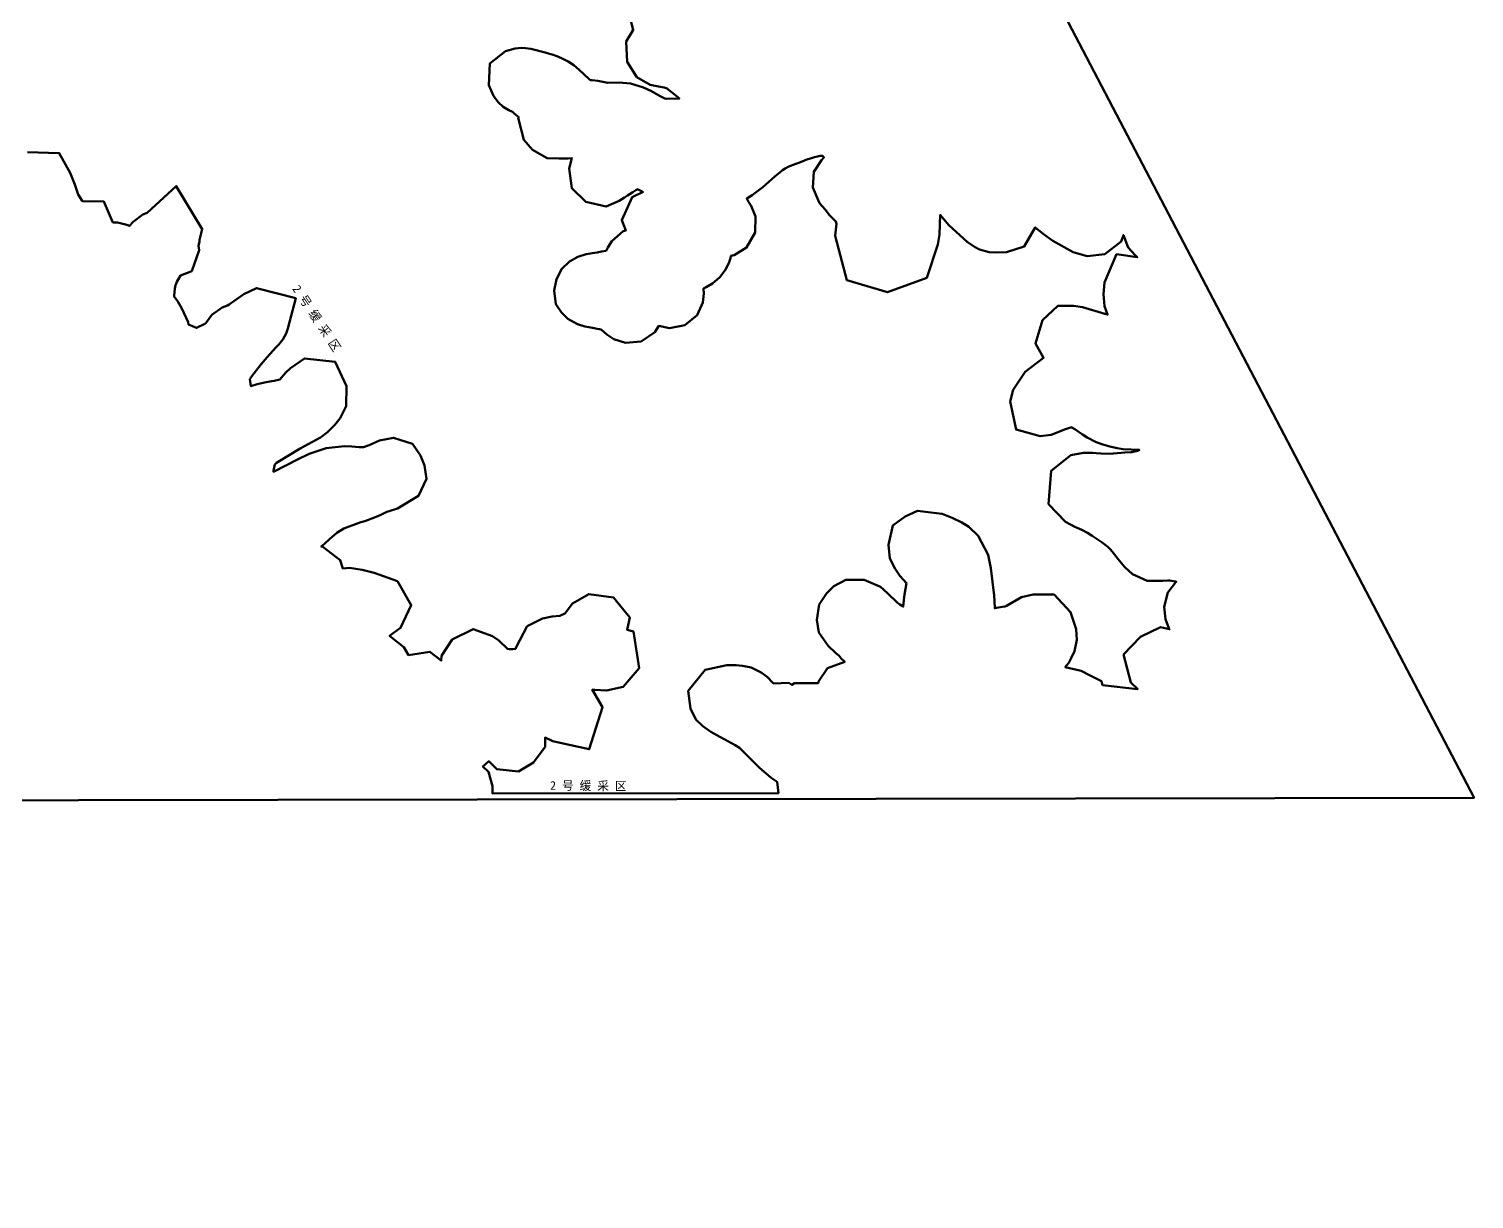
# Model space of a CAD drawing. Header units: millimetres. Extents: x 37468544 to 37497214, y 4323540 to 4346451.
# Drawn here: x 37477186 to 37482200, y 4338007 to 4342068 of the extents above; entities that cross this region are included whole.
import ezdxf

# ---------------------------------------------------------------- set-up
doc = ezdxf.new("R2010")
doc.units = ezdxf.units.MM
doc.layers.add('0-52煤缓采区范围', color=150, linetype='Continuous', lineweight=30)
doc.layers.add('0-井田边界', color=7, linetype='Continuous', lineweight=9)
doc.styles.get("Standard").update_dxf_attribs({"font": 'simhei.ttf'})
doc.linetypes.add('井田边界线', pattern='A,20,-4.5,[1,井田边界线,S=1,R=0,X=0,Y=0],-4.5,20', length=49)

msp = doc.modelspace()

# ---------------------------------------------------------------- linework, layer by layer
at = {"layer": '0-52煤缓采区范围', "color": 2, "lineweight": 50, "ltscale": 5, "flags": 128}
msp.add_lwpolyline([(37477180.8, 4341640.4), (37477291, 4341637.1), (37477329.5, 4341568.1), (37477345.3, 4341528.1), (37477355.2, 4341497.4), (37477357.1, 4341493.9), (37477370.8, 4341471.5), (37477372.3, 4341469.7), (37477446.3, 4341468.8), (37477477.6, 4341396.8), (37477493.2, 4341395.8), (37477525.7, 4341387.9), (37477534.7, 4341384.6), (37477547.4, 4341398.9), (37477581.1, 4341424.2), (37477596.1, 4341430.1), (37477596.2, 4341430.2), (37477697.4, 4341522.4), (37477787.3, 4341373.5), (37477777.8, 4341335.8), (37477777.7, 4341330.1), (37477774.8, 4341315.6), (37477776.8, 4341299.7), (37477750.9, 4341227.1), (37477711.9, 4341212.4), (37477699.5, 4341190.6), (37477696.6, 4341183.9), (37477694.9, 4341179.2), (37477691.9, 4341167.4), (37477690.1, 4341142), (37477690, 4341139), (37477703.1, 4341121.7), (37477716.6, 4341098.3), (37477738.3, 4341049.9), (37477739.7, 4341042.2), (37477766.8, 4341030.2), (37477796.2, 4341044.6), (37477800.1, 4341047.1), (37477802.4, 4341050.7), (37477820.5, 4341075.4), (37477856.6, 4341101.8), (37477875.1, 4341108.6), (37477880.6, 4341111.4), (37477885.9, 4341114.9), (37477908.9, 4341131.9), (37477931.8, 4341147.9), (37477975.7, 4341168.5), (37478111.5, 4341133.6), (37478084.5, 4341028.3), (37478078.2, 4341010.8), (37478066.8, 4340990), (37478053.5, 4340973), (37478042.7, 4340962.1), (37478012.6, 4340928.7), (37477991.4, 4340904.7), (37477958.9, 4340862.9), (37477951.9, 4340852.5), (37477955.8, 4340828.4), (37477977.8, 4340834.7), (37478008.9, 4340841.9), (37478029.2, 4340845.3), (37478036.5, 4340846.4), (37478057, 4340851.6), (37478077.7, 4340875.4), (37478094, 4340890.6), (37478141.8, 4340924.8), (37478248.8, 4340912.9), (37478288.3, 4340828.1), (37478286.8, 4340758.4), (37478265.7, 4340716.8), (37478247.8, 4340694.5), (37478221.4, 4340669), (37478197.3, 4340649.6), (37478127.6, 4340611.7), (37478045, 4340562.1), (37478040.9, 4340558.9), (37478039, 4340555.9), (37478038.2, 4340551.9), (37478034.6, 4340534.6), (37478034.5, 4340531.5), (37478120.4, 4340574.8), (37478158.7, 4340593.3), (37478217.8, 4340613.4), (37478281.2, 4340620.2), (37478305.8, 4340618.9), (37478331.2, 4340616.7), (37478346.4, 4340616.3), (37478366.6, 4340623.4), (37478402.1, 4340640.3), (37478451, 4340649.5), (37478516.7, 4340628.3), (37478544.5, 4340587.8), (37478558.4, 4340553.1), (37478565.4, 4340506.5), (37478537.7, 4340447.6), (37478464.6, 4340403.6), (37478436.1, 4340395), (37478427.7, 4340391.8), (37478404.7, 4340380.4), (37478385.2, 4340372.2), (37478350.9, 4340360.4), (37478337.5, 4340355.8), (37478278.8, 4340334.5), (37478254.5, 4340318.8), (37478228.4, 4340296.8), (37478211.6, 4340280.9), (37478200.1, 4340271.4), (37478206, 4340271.1), (37478265.9, 4340224), (37478275, 4340196.1), (37478298.1, 4340197.5), (37478342.1, 4340190.6), (37478383.6, 4340180.1), (37478464.2, 4340152.1), (37478511.9, 4340068.5), (37478475.5, 4339990.2), (37478437.4, 4339962.5), (37478486.9, 4339923.1), (37478503.1, 4339895.1), (37478577.3, 4339906.9), (37478616.8, 4339876.3), (37478617.5, 4339892), (37478654.6, 4339949.5), (37478727.5, 4339985.1), (37478794.3, 4339961.3), (37478816.8, 4339945.2), (37478846.5, 4339917), (37478852, 4339916), (37478864.4, 4339915.4), (37478874.7, 4339917.3), (37478876.5, 4339922.2), (37478914.9, 4339994.9), (37478968, 4340022.2), (37479001.2, 4340029), (37479027.6, 4340031.3), (37479045.4, 4340039.1), (37479046.2, 4340040.2), (37479071.6, 4340073.6), (37479128.8, 4340106.5), (37479214.1, 4340095), (37479271.2, 4340025.6), (37479261.5, 4339983.3), (37479283.1, 4339976.5), (37479302.8, 4339849.9), (37479248.1, 4339784.8), (37479190.2, 4339771.7), (37479148.9, 4339774.5), (37479140.3, 4339775.4), (37479176.2, 4339714), (37479130, 4339568.2), (37479028.7, 4339590.3), (37479003.8, 4339596.4), (37478976.7, 4339608.7), (37478976.9, 4339577.2), (37478936.6, 4339522.4), (37478884.7, 4339491.6), (37478809.1, 4339499.1), (37478781.2, 4339527), (37478761.3, 4339508.5), (37478780.7, 4339490.3), (37478794.5, 4339440.1), (37478794.5, 4339414.6), (37479786.3, 4339416.2), (37479781.9, 4339454.9), (37479761.3, 4339468.8), (37479719.3, 4339505.3), (37479706.2, 4339518.5), (37479657.1, 4339567.9), (37479650.8, 4339572.9), (37479636.7, 4339582.3), (37479600.3, 4339602.7), (37479583.6, 4339611.7), (37479552.4, 4339629.3), (37479524.4, 4339648.6), (37479500.1, 4339672), (37479481.6, 4339709.6), (37479473.1, 4339771), (37479532.6, 4339844), (37479607, 4339860.1), (37479638.8, 4339860.3), (37479661.8, 4339857.7), (37479691.5, 4339851.8), (37479726.6, 4339834.6), (37479746.9, 4339820), (37479767.8, 4339798), (37479768.7, 4339797), (37479822.2, 4339799.1), (37479833.4, 4339791.4), (37479842.4, 4339797.4), (37479923.8, 4339797.4), (37479925.8, 4339803.8), (37479957.2, 4339849.7), (37480016.4, 4339871.2), (37480004.6, 4339883.8), (37479997.1, 4339892.1), (37479984.8, 4339903.3), (37479959.4, 4339926.7), (37479926.9, 4339973.1), (37479919.2, 4340017.8), (37479927.3, 4340070.5), (37479952.7, 4340108.4), (37479978.9, 4340133.9), (37480019.7, 4340156.7), (37480083.9, 4340156.7), (37480140.2, 4340131.6), (37480164.3, 4340110.2), (37480199.4, 4340076.6), (37480207.6, 4340071.1), (37480219.3, 4340063.7), (37480219.7, 4340063.4), (37480221.3, 4340085.4), (37480224.1, 4340104.8), (37480230.8, 4340145.2), (37480207.9, 4340170.2), (37480191.7, 4340194), (37480173.4, 4340230.4), (37480167.8, 4340278), (37480183.8, 4340345), (37480226.4, 4340375.8), (37480268.9, 4340395.5), (37480315, 4340390.2), (37480353.9, 4340385.2), (37480388.6, 4340371.9), (37480422.9, 4340354.8), (37480446.9, 4340340.2), (37480479.9, 4340309.5), (37480514.1, 4340242.8), (37480523.3, 4340197), (37480535, 4340101.4), (37480536.4, 4340081.9), (37480537.1, 4340057.9), (37480542.8, 4340059.1), (37480570.3, 4340063.6), (37480574.3, 4340064.2), (37480578, 4340066), (37480630, 4340095.9), (37480669.9, 4340105.3), (37480742.7, 4340105.3), (37480800.1, 4340044.4), (37480819.7, 4339985.1), (37480822.1, 4339947.9), (37480814.1, 4339908.8), (37480802.6, 4339883.9), (37480793.8, 4339868.8), (37480785.4, 4339858.5), (37480781.3, 4339853.4), (37480837, 4339840.5), (37480867.7, 4339824.7), (37480907.2, 4339804.3), (37480911.3, 4339791.2), (37481032.4, 4339777.3), (37481033, 4339777.2), (37481009.2, 4339799.9), (37480984, 4339896.8), (37481042.5, 4339958.2), (37481112.2, 4339991.8), (37481143.5, 4339984.6), (37481141.3, 4339988.4), (37481129.7, 4340019.4), (37481124.3, 4340062.4), (37481136.9, 4340112.6), (37481163.5, 4340146.9), (37481166.5, 4340149.4), (37481165.2, 4340149.9), (37481156.8, 4340152), (37481143.6, 4340154.3), (37481136, 4340153.8), (37481119.6, 4340152.8), (37481066.1, 4340153.2), (37481014.5, 4340175.7), (37480988.1, 4340200.3), (37480969.9, 4340221.9), (37480952.2, 4340244.2), (37480944.3, 4340254.4), (37480937.4, 4340263.2), (37480934.2, 4340266.6), (37480929.4, 4340270.7), (37480909.1, 4340285.6), (37480874.5, 4340308.6), (37480858.4, 4340319.5), (37480839.5, 4340329.8), (37480815.2, 4340340.3), (37480782.6, 4340357.2), (37480723.8, 4340419.4), (37480732.9, 4340535), (37480801, 4340588.8), (37480844.5, 4340597.1), (37480875.8, 4340597), (37480888.6, 4340596), (37480905.7, 4340594.1), (37480937.4, 4340593.5), (37480948.5, 4340594.9), (37480988, 4340597.7), (37481009.3, 4340598.9), (37481012.5, 4340599.6), (37481027.2, 4340602.7), (37481033.2, 4340603.9), (37481036.9, 4340605.7), (37481039.1, 4340607.2), (37481030.7, 4340606.9), (37481010.1, 4340608), (37480982.3, 4340610), (37480961.2, 4340612.9), (37480935.9, 4340618.8), (37480912.3, 4340625.4), (37480888.9, 4340633.9), (37480857.9, 4340649.8), (37480841.2, 4340661.1), (37480814.6, 4340679.2), (37480804.8, 4340685.4), (37480804.2, 4340685.7), (37480792.6, 4340682.5), (37480779, 4340677.4), (37480759.8, 4340669.5), (37480732.2, 4340659.9), (37480694.2, 4340654.7), (37480611.2, 4340677.8), (37480589.9, 4340775.2), (37480600.8, 4340815), (37480642.5, 4340878.2), (37480706.3, 4340927.1), (37480678.1, 4340976.5), (37480702.7, 4341057.7), (37480756, 4341107.1), (37480810.1, 4341107.1), (37480841.4, 4341102.6), (37480918.4, 4341079.4), (37480928.6, 4341076.8), (37480918.2, 4341106.3), (37480913.7, 4341148), (37480918.1, 4341188.2), (37480959.6, 4341286.2), (37481031.2, 4341275.8), (37481023.7, 4341283), (37480999.7, 4341309.8), (37480983.3, 4341352.4), (37480975.6, 4341330.6), (37480918.6, 4341286.7), (37480857.9, 4341279.5), (37480809.5, 4341293.8), (37480738.2, 4341332.9), (37480709.6, 4341353), (37480677.6, 4341379.1), (37480639.2, 4341312.8), (37480577.5, 4341293.3), (37480541.6, 4341291.7), (37480517.2, 4341293.1), (37480484, 4341302.4), (37480466.3, 4341312), (37480440.8, 4341328.9), (37480378.1, 4341387.5), (37480348.1, 4341422.3), (37480345.7, 4341354.8), (37480340, 4341320.1), (37480300.9, 4341204.2), (37480165.1, 4341154.4), (37480023.9, 4341196.1), (37479983, 4341350.5), (37479987.7, 4341391.1), (37479986, 4341400.2), (37479964.1, 4341421.8), (37479948.8, 4341441.1), (37479929, 4341463.5), (37479906.3, 4341517.6), (37479909, 4341572.2), (37479935.3, 4341612.8), (37479944.1, 4341621.3), (37479942.3, 4341624), (37479939.5, 4341627.4), (37479935.2, 4341627.6), (37479931.5, 4341627.2), (37479922.5, 4341625.5), (37479911.5, 4341622.6), (37479904.2, 4341620.5), (37479885.4, 4341614.3), (37479876.8, 4341611.3), (37479856.8, 4341603.7), (37479846.5, 4341599.9), (37479822.7, 4341590.9), (37479810.1, 4341584.1), (37479800.2, 4341577.4), (37479791.9, 4341570.9), (37479773.7, 4341555.5), (37479731.7, 4341518.7), (37479695, 4341491.1), (37479676.4, 4341479.8), (37479682.9, 4341467.7), (37479691.5, 4341454.2), (37479706.5, 4341417.2), (37479705.1, 4341361.5), (37479675.8, 4341309.4), (37479632.5, 4341282.6), (37479621.6, 4341280.1), (37479619.6, 4341271.9), (37479614.7, 4341255.6), (37479602.1, 4341231.1), (37479583.6, 4341206), (37479558, 4341184.9), (37479536.1, 4341171.9), (37479526.7, 4341167.6), (37479527.1, 4341149.8), (37479526.3, 4341139.8), (37479524.4, 4341118.2), (37479504.4, 4341075), (37479461.6, 4341040), (37479408, 4341029.6), (37479371.1, 4341037.3), (37479358, 4341015.4), (37479309.9, 4340983.3), (37479255.5, 4340978.4), (37479215.4, 4340991.8), (37479190.7, 4341007.7), (37479172.5, 4341023.2), (37479170.4, 4341024.9), (37479165.7, 4341026.1), (37479157.3, 4341027.8), (37479146.9, 4341029.7), (37479128.2, 4341032.9), (37479114.8, 4341035.8), (37479089.7, 4341042.9), (37479055.3, 4341061.5), (37479034.1, 4341083.8), (37479014.6, 4341112.5), (37479007.8, 4341159.7), (37479016, 4341199.2), (37479034.8, 4341235), (37479062, 4341261.1), (37479090.3, 4341277.5), (37479118.8, 4341286.4), (37479141, 4341290.2), (37479157.4, 4341292.4), (37479172.2, 4341295.1), (37479188.5, 4341297.7), (37479194.6, 4341309.7), (37479207.8, 4341331.4), (37479248.1, 4341365.7), (37479256.4, 4341368.1), (37479243.3, 4341404.4), (37479278.4, 4341484.6), (37479317, 4341502.3), (37479316.3, 4341502.6), (37479300.3, 4341511.1), (37479298.3, 4341512.2), (37479291.4, 4341508.2), (37479280.9, 4341501.8), (37479262.8, 4341489.9), (37479252.1, 4341482.9), (37479233.9, 4341471.7), (37479188.7, 4341451.4), (37479118.3, 4341468.1), (37479069.2, 4341514.8), (37479060.1, 4341583.3), (37479069.8, 4341619.4), (37479069.9, 4341619.9), (37479056.5, 4341618.6), (37479039.1, 4341618.7), (37479024.1, 4341618.8), (37478983.8, 4341619.1), (37478933.5, 4341648.1), (37478903.6, 4341683.6), (37478883.6, 4341759), (37478885.6, 4341761.4), (37478875.1, 4341770), (37478868.5, 4341775.9), (37478864.4, 4341779.7), (37478863.6, 4341780), (37478851.4, 4341785.5), (37478831.4, 4341798.1), (37478813.6, 4341814.2), (37478797.9, 4341835.5), (37478781.3, 4341873.3), (37478784.7, 4341947.7), (37478838.9, 4341990.6), (37478873.1, 4342000.5), (37478893.8, 4342001.8), (37478908.6, 4342001), (37478927.9, 4341998.3), (37478945.3, 4341994.3), (37478963.5, 4341989.6), (37478977.5, 4341985.8), (37478992.6, 4341981.6), (37479000.9, 4341979.2), (37479021.1, 4341972.1), (37479038, 4341964.3), (37479056.5, 4341954.5), (37479076.6, 4341941.7), (37479095.1, 4341926.4), (37479110.9, 4341911), (37479129.4, 4341894), (37479133.4, 4341890.5), (37479140.5, 4341890.2), (37479160, 4341888.4), (37479194.6, 4341881), (37479234.2, 4341882.2), (37479273.5, 4341879.1), (37479318.1, 4341864.4), (37479346.5, 4341851.4), (37479375.9, 4341834.9), (37479392.2, 4341826.9), (37479397.8, 4341825.8), (37479443.1, 4341826.1), (37479436.8, 4341831.3), (37479424.3, 4341841.5), (37479404.3, 4341857.9), (37479400.4, 4341860.7), (37479396.8, 4341862.8), (37479390.3, 4341864.2), (37479369.9, 4341868.2), (37479341.3, 4341873.7), (37479294.9, 4341900.9), (37479261.7, 4341953.4), (37479257.6, 4342023.8), (37479281.1, 4342062), (37479282.4, 4342063.4), (37479268.5, 4342120.6)], dxfattribs=at)
at = {"layer": '0-井田边界', "linetype": '井田边界线', "lineweight": 100, "ltscale": 10}
msp.add_lwpolyline([(37468589, 4346089), (37472502.4, 4346128.8), (37476000, 4346110), (37478955, 4345602), (37482200, 4339400), (37470440, 4339380), (37470545, 4338007.3)], dxfattribs=at)

# ---------------------------------------------------------------- texts
at = {"layer": '0-52煤缓采区范围', "color": 2, "lineweight": 50, "ltscale": 5}
for rotation, p in [(303.4505, (37478098.5, 4341166.4, -143.6)), (359.4595, (37478994.2, 4339427.9))]:
    msp.add_text('2 号 缓 采 区', height=30, rotation=rotation, dxfattribs=at).set_placement(p)

doc.saveas('drawing.dxf')
